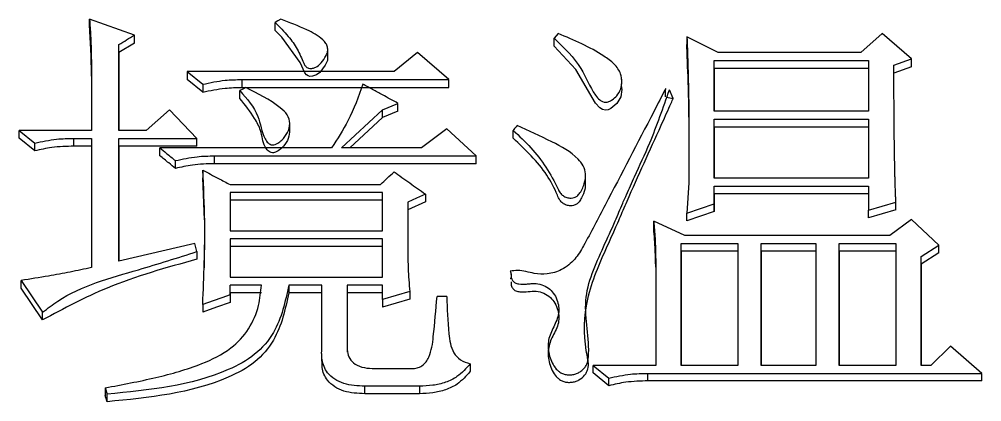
# Model space of a CAD drawing. Header units: millimetres. Extents: x 2251 to 4395, y 932 to 2449.
# Drawn here: x 2741.02 to 2746.35, y 2245.5 to 2247.61 of the extents above; entities that cross this region are included whole.
import ezdxf

# ---------------------------------------------------------------- set-up
doc = ezdxf.new("R2010")
doc.units = ezdxf.units.MM

msp = doc.modelspace()

# ---------------------------------------------------------------- linework, layer by layer
at = {"color": 7, "linetype": 'Continuous', "lineweight": 25}
for p, q in [((2741.6545, 2247.5268), (2741.4057, 2247.6146)), ((2741.4057, 2247.5703), (2741.4057, 2247.6146)), ((2742.4334, 2247.5528), (2742.4334, 2247.5971)), ((2741.6545, 2247.4826), (2741.6545, 2247.5268)), ((2744.0018, 2247.5356), (2743.9802, 2247.5092)), ((2744.8889, 2247.4301), (2744.7158, 2247.518)), ((2744.7158, 2247.518), (2744.7158, 2247.4739)), ((2745.7975, 2247.5356), (2745.6785, 2247.4301)), ((2745.9598, 2247.395), (2745.7975, 2247.5356)), ((2741.6545, 2247.4826), (2741.5679, 2247.43)), ((2741.5679, 2246.9988), (2741.5679, 2247.4741)), ((2741.5679, 2247.43), (2741.5679, 2247.4741)), ((2743.9802, 2247.4651), (2743.9802, 2247.5092)), ((2744.7199, 2247.3125), (2744.7158, 2247.4739)), ((2741.5679, 2247.43), (2741.5679, 2246.9988)), ((2742.7253, 2247.3947), (2742.7253, 2247.4391)), ((2743.223, 2247.4301), (2743.0932, 2247.3246)), ((2743.3961, 2247.2806), (2743.223, 2247.4301)), ((2745.6785, 2247.4301), (2744.8889, 2247.4301)), ((2744.8672, 2247.3862), (2745.7218, 2247.3862)), ((2744.8672, 2247.1045), (2744.8672, 2247.3862)), ((2744.8672, 2247.3422), (2744.8672, 2247.3862)), ((2745.7218, 2247.3862), (2745.7218, 2247.1045)), ((2745.8624, 2247.3598), (2745.9598, 2247.395)), ((2745.9598, 2247.351), (2745.9598, 2247.395)), ((2741.4165, 2247.3422), (2741.4165, 2246.9988)), ((2741.4165, 2247.2983), (2741.4165, 2247.3422)), ((2741.9465, 2247.3246), (2742.0331, 2247.2542)), ((2743.0932, 2247.3246), (2741.9465, 2247.3246)), ((2741.9465, 2247.3246), (2741.9465, 2247.2807)), ((2744.8672, 2247.3422), (2744.8672, 2247.1045)), ((2745.7218, 2247.3422), (2744.8672, 2247.3422)), ((2745.9598, 2247.351), (2745.8624, 2247.3159)), ((2742.0331, 2247.2104), (2741.9465, 2247.2807)), ((2742.0331, 2247.2542), (2742.0331, 2247.2104)), ((2742.2494, 2247.2806), (2743.3961, 2247.2806)), ((2742.2494, 2247.2806), (2742.2494, 2247.2368)), ((2743.3961, 2247.2368), (2743.3961, 2247.2806)), ((2744.3534, 2247.2804), (2744.3534, 2247.2915)), ((2744.3534, 2247.2476), (2744.3534, 2247.2574)), ((2742.2387, 2247.1753), (2742.2387, 2247.219)), ((2742.2494, 2247.2368), (2743.3961, 2247.2368)), ((2744.6401, 2247.1753), (2744.6184, 2247.2234)), ((2743.0283, 2247.1133), (2743.1148, 2247.1486)), ((2743.1148, 2247.1049), (2743.1148, 2247.1486)), ((2744.6033, 2247.1827), (2744.6401, 2247.1753)), ((2741.8492, 2247.1133), (2741.7194, 2246.9988)), ((2742.0006, 2246.9547), (2741.8492, 2247.1133)), ((2742.8011, 2246.9017), (2743.0283, 2247.1133)), ((2743.0283, 2247.0697), (2743.0283, 2247.1133)), ((2743.1148, 2247.1049), (2743.0283, 2247.0697)), ((2745.7218, 2247.1045), (2744.8672, 2247.1045)), ((2743.0283, 2247.0697), (2742.8477, 2246.9017)), ((2744.8672, 2247.0605), (2745.7218, 2247.0605)), ((2744.8672, 2246.734), (2744.8672, 2247.0605)), ((2744.8672, 2247.0169), (2744.8672, 2247.0605)), ((2745.7218, 2247.0605), (2745.7218, 2246.734)), ((2741.0163, 2246.9988), (2741.1028, 2246.9282)), ((2741.4165, 2246.9988), (2741.0163, 2246.9988)), ((2741.7194, 2246.9988), (2741.5679, 2246.9988)), ((2742.5152, 2246.9892), (2742.5152, 2247.033)), ((2743.3853, 2247.0076), (2743.2446, 2246.9017)), ((2743.5475, 2246.8576), (2743.3853, 2247.0076)), ((2743.7531, 2246.9554), (2743.7531, 2246.9988)), ((2744.8672, 2247.0169), (2744.8672, 2246.734)), ((2745.7218, 2247.0169), (2744.8672, 2247.0169)), ((2741.1028, 2246.8848), (2741.0163, 2246.9553)), ((2741.3191, 2246.9547), (2741.4165, 2246.9547)), ((2741.3192, 2246.9112), (2741.3191, 2246.9547)), ((2741.4165, 2246.9547), (2741.4165, 2246.2385)), ((2741.5679, 2246.9547), (2742.0006, 2246.9547)), ((2741.568, 2246.274), (2741.5679, 2246.9547)), ((2741.5679, 2246.9112), (2741.5679, 2246.9547)), ((2741.1028, 2246.8848), (2741.1028, 2246.9282)), ((2741.4165, 2246.9112), (2741.3192, 2246.9112)), ((2741.5679, 2246.9112), (2741.568, 2246.274)), ((2742.0006, 2246.9112), (2741.5679, 2246.9112)), ((2742.747, 2246.9017), (2741.7951, 2246.9017)), ((2741.7951, 2246.8584), (2741.7951, 2246.9017)), ((2743.2446, 2246.9017), (2742.8011, 2246.9017)), ((2741.8817, 2246.7879), (2741.8817, 2246.8311)), ((2742.098, 2246.8576), (2743.5475, 2246.8576)), ((2742.098, 2246.8143), (2742.098, 2246.8576)), ((2743.5475, 2246.8143), (2743.5475, 2246.8576)), ((2742.0331, 2246.7782), (2742.0331, 2246.735)), ((2743.5475, 2246.8143), (2742.098, 2246.8143)), ((2742.0419, 2246.5033), (2742.0331, 2246.735)), ((2744.1539, 2246.7083), (2744.1539, 2246.7519)), ((2745.7218, 2246.734), (2744.8672, 2246.734)), ((2742.1845, 2246.6987), (2743.0175, 2246.6987)), ((2744.7266, 2246.7075), (2744.7158, 2246.5396)), ((2744.8672, 2246.6898), (2745.7218, 2246.6899)), ((2744.8672, 2246.5926), (2744.8672, 2246.6898)), ((2744.8672, 2246.6468), (2744.8672, 2246.6898)), ((2745.7218, 2246.6899), (2745.7218, 2246.5573)), ((2742.1845, 2246.6545), (2742.1845, 2246.4422)), ((2743.0283, 2246.6545), (2742.1845, 2246.6545)), ((2742.1845, 2246.6545), (2742.1845, 2246.6115)), ((2742.1845, 2246.6115), (2742.1845, 2246.4422)), ((2743.0283, 2246.6115), (2742.1845, 2246.6115)), ((2743.0283, 2246.4422), (2743.0283, 2246.6545)), ((2743.2663, 2246.6457), (2743.2663, 2246.6026)), ((2744.8672, 2246.6468), (2744.8672, 2246.5497)), ((2745.7218, 2246.6468), (2744.8672, 2246.6468)), ((2743.2663, 2246.6026), (2743.1689, 2246.5585)), ((2743.1689, 2246.6015), (2743.1689, 2246.3271)), ((2743.1689, 2246.6015), (2743.1689, 2246.5585)), ((2743.1689, 2246.5585), (2743.1689, 2246.3271)), ((2744.7158, 2246.5396), (2744.8672, 2246.5926)), ((2744.8672, 2246.5497), (2744.8672, 2246.5926)), ((2745.7218, 2246.5573), (2745.8732, 2246.6015)), ((2745.8732, 2246.5585), (2745.7218, 2246.5143)), ((2745.8732, 2246.5585), (2745.8732, 2246.6015)), ((2744.8672, 2246.5497), (2744.7158, 2246.4967)), ((2744.7158, 2246.4967), (2744.7158, 2246.5396)), ((2745.7218, 2246.5143), (2745.7218, 2246.5573)), ((2744.705, 2246.4157), (2744.5319, 2246.4953)), ((2744.5319, 2246.4525), (2744.5319, 2246.4953)), ((2745.9598, 2246.5042), (2745.8408, 2246.4157)), ((2746.1112, 2246.3626), (2745.9598, 2246.5042)), ((2742.1845, 2246.4422), (2743.0283, 2246.4422)), ((2742.1845, 2246.398), (2742.1845, 2246.1853)), ((2743.0283, 2246.398), (2742.1845, 2246.398)), ((2742.1845, 2246.398), (2742.1845, 2246.3553)), ((2743.0283, 2246.1853), (2743.0283, 2246.398)), ((2745.8408, 2246.4157), (2744.705, 2246.4157)), ((2741.9898, 2246.3714), (2741.568, 2246.274)), ((2742.0007, 2246.3271), (2741.9898, 2246.3714)), ((2742.1845, 2246.3553), (2742.1845, 2246.1853)), ((2743.0283, 2246.3553), (2742.1845, 2246.3553)), ((2744.6833, 2246.3714), (2744.997, 2246.3714)), ((2744.6833, 2245.6969), (2744.6833, 2246.3714)), ((2744.6833, 2246.3287), (2744.6833, 2246.3714)), ((2744.997, 2246.3714), (2744.997, 2245.6969)), ((2745.1268, 2246.3714), (2745.4297, 2246.3714)), ((2745.1269, 2245.6969), (2745.1268, 2246.3714)), ((2745.1268, 2246.3287), (2745.1268, 2246.3714)), ((2745.4297, 2246.3714), (2745.4297, 2245.6969)), ((2745.5595, 2246.3714), (2745.8732, 2246.3714)), ((2745.5595, 2245.6969), (2745.5595, 2246.3714)), ((2745.5595, 2246.3287), (2745.5595, 2246.3714)), ((2745.8732, 2246.3714), (2745.8733, 2245.6969)), ((2746.0139, 2246.3006), (2746.1112, 2246.3626)), ((2746.1112, 2246.3199), (2746.1112, 2246.3626)), ((2742.0007, 2246.3271), (2742.0007, 2246.2845)), ((2744.6833, 2246.3287), (2744.6833, 2245.6969)), ((2744.997, 2246.3287), (2744.6833, 2246.3287)), ((2745.1268, 2246.3287), (2745.1269, 2245.6969)), ((2745.4297, 2246.3287), (2745.1268, 2246.3287)), ((2745.5595, 2246.3287), (2745.5595, 2245.6969)), ((2745.8732, 2246.3287), (2745.5595, 2246.3287)), ((2746.1112, 2246.3199), (2746.0139, 2246.258)), ((2746.0139, 2246.258), (2746.0139, 2246.3006)), ((2744.5427, 2246.2403), (2744.5427, 2246.2828)), ((2742.1845, 2246.1853), (2743.0283, 2246.1853)), ((2741.0271, 2246.1676), (2741.1458, 2245.9906)), ((2741.0271, 2246.1252), (2741.0271, 2246.1676)), ((2742.3576, 2246.141), (2742.1845, 2246.141)), ((2742.1845, 2246.0878), (2742.1845, 2246.141)), ((2742.1845, 2246.0986), (2742.1845, 2246.141)), ((2742.693, 2246.141), (2742.5091, 2246.141)), ((2742.5091, 2246.141), (2742.5091, 2246.0986)), ((2742.693, 2245.8036), (2742.693, 2246.141)), ((2743.0283, 2246.141), (2742.8336, 2246.141)), ((2742.8336, 2246.141), (2742.8336, 2245.8125)), ((2742.8336, 2246.141), (2742.8336, 2246.0986)), ((2743.0283, 2246.0612), (2743.0283, 2246.141)), ((2741.1458, 2245.9484), (2741.0271, 2246.1252)), ((2742.1845, 2246.0986), (2742.1845, 2246.0455)), ((2742.3576, 2246.0986), (2742.1845, 2246.0986)), ((2742.1845, 2246.0878), (2742.1845, 2246.0455)), ((2742.693, 2246.0986), (2742.5091, 2246.0986)), ((2742.8336, 2246.0986), (2742.8336, 2245.7705)), ((2743.0283, 2246.0986), (2742.8336, 2246.0986)), ((2743.1797, 2246.1055), (2743.1797, 2246.0632)), ((2743.3853, 2246.0789), (2743.3312, 2246.0789)), ((2742.0331, 2246.0345), (2742.0331, 2245.9923)), ((2743.1797, 2246.0632), (2743.0283, 2246.0189)), ((2743.0283, 2246.0612), (2743.0283, 2246.0189)), ((2741.1458, 2245.9484), (2741.1458, 2245.9906)), ((2742.6913, 2245.7618), (2742.6913, 2245.7197)), ((2746.1761, 2245.8036), (2746.068, 2245.6969)), ((2746.3492, 2245.6524), (2746.1761, 2245.8036)), ((2743.5151, 2245.7058), (2743.5151, 2245.664)), ((2742.985, 2245.6791), (2743.1906, 2245.6791)), ((2744.1966, 2245.6969), (2744.2831, 2245.6257)), ((2744.5427, 2245.6969), (2744.1966, 2245.6969)), ((2744.2831, 2245.584), (2744.1966, 2245.6551)), ((2744.4994, 2245.6524), (2746.3492, 2245.6524)), ((2744.4995, 2245.6107), (2744.4994, 2245.6524)), ((2744.997, 2245.6969), (2744.6833, 2245.6969)), ((2745.4297, 2245.6969), (2745.1269, 2245.6969)), ((2745.8733, 2245.6969), (2745.5595, 2245.6969)), ((2746.068, 2245.6969), (2746.0139, 2245.6969)), ((2746.3492, 2245.6107), (2746.3492, 2245.6524)), ((2744.2831, 2245.584), (2744.2831, 2245.6257)), ((2746.3492, 2245.6107), (2744.4995, 2245.6107)), ((2741.4922, 2245.5723), (2741.5031, 2245.5367)), ((2741.4922, 2245.5723), (2741.4922, 2245.5307)), ((2743.2338, 2245.5812), (2742.9309, 2245.5812)), ((2742.9309, 2245.5396), (2742.9309, 2245.5812)), ((2743.2338, 2245.5812), (2743.2338, 2245.5396)), ((2741.5031, 2245.4951), (2741.5031, 2245.5367)), ((2743.2338, 2245.5396), (2742.9309, 2245.5396))]:
    msp.add_line(p, q, dxfattribs=at)
at = {"color": 7, "linetype": 'Continuous', "lineweight": 25, "flags": 128}
for points in [[(2742.4658, 2247.6146), (2742.4496, 2247.6058), (2742.4334, 2247.5971)], [(2742.7241, 2247.3948), (2742.7238, 2247.3869), (2742.7108, 2247.3602), (2742.6812, 2247.3204), (2742.6635, 2247.3069), (2742.6418, 2247.299), (2742.627, 2247.2981), (2742.6162, 2247.3004), (2742.607, 2247.306), (2742.5979, 2247.3171), (2742.5726, 2247.375), (2742.4715, 2247.5144), (2742.4334, 2247.5528), (2742.4334, 2247.5528)], [(2744.3518, 2247.2463), (2744.3553, 2247.2252), (2744.3487, 2247.1844), (2744.3265, 2247.1469), (2744.2941, 2247.1197), (2744.2794, 2247.1134), (2744.2646, 2247.1112), (2744.2483, 2247.1148), (2744.2331, 2247.1238), (2744.2088, 2247.1505), (2744.0996, 2247.3356), (2743.9802, 2247.4651), (2743.9802, 2247.4651)], [(2742.2711, 2247.2366), (2742.2549, 2247.2278), (2742.2387, 2247.219)], [(2744.5968, 2247.184), (2744.5968, 2247.2037), (2744.5968, 2247.2158), (2744.5968, 2247.2278)], [(2741.0163, 2246.9553), (2741.0163, 2246.9661), (2741.0163, 2246.977), (2741.0163, 2246.9879), (2741.0163, 2246.9988)], [(2743.7747, 2247.0253), (2743.7692, 2247.0185), (2743.7611, 2247.0087), (2743.7531, 2246.9988)], [(2742.0006, 2246.9112), (2742.0006, 2246.9222), (2742.0006, 2246.9384), (2742.0006, 2246.9547)], [(2743.2663, 2246.6457), (2743.2176, 2246.6236), (2743.1689, 2246.6015)], [(2742.1845, 2246.0878), (2742.1379, 2246.0714), (2742.0913, 2246.055), (2742.0331, 2246.0345)], [(2743.1797, 2246.1055), (2743.104, 2246.0833), (2743.0283, 2246.0612)], [(2742.1845, 2246.0455), (2742.1088, 2246.0189), (2742.0331, 2245.9923)], [(2744.1966, 2245.6551), (2744.1966, 2245.6656), (2744.1966, 2245.676), (2744.1966, 2245.6865), (2744.1966, 2245.6969)]]:
    msp.add_lwpolyline(points, dxfattribs=at)
at = {"color": 7, "linetype": 'Continuous', "lineweight": 25}
for points, knots in [([(2741.4057, 2247.6146), (2741.4078, 2247.5842), (2741.412, 2247.5237), (2741.4152, 2247.4328), (2741.4161, 2247.3724), (2741.4165, 2247.3422)], [0, 0, 0, 0, 0.33558, 0.667724, 1, 1, 1, 1]), ([(2742.4334, 2247.5971), (2742.4584, 2247.5717), (2742.5039, 2247.5255), (2742.5605, 2247.4508), (2742.5819, 2247.393), (2742.5987, 2247.3586), (2742.6077, 2247.3481), (2742.6197, 2247.3425), (2742.6339, 2247.3412), (2742.6508, 2247.3445), (2742.6714, 2247.3541), (2742.6942, 2247.3776), (2742.7133, 2247.4054), (2742.7269, 2247.4356), (2742.7253, 2247.4598), (2742.7159, 2247.4826), (2742.6812, 2247.5199), (2742.5954, 2247.5653), (2742.5143, 2247.5962), (2742.4658, 2247.6146)], [0, 0, 0, 0, 0.133739, 0.243051, 0.352533, 0.371712, 0.391103, 0.40333, 0.418292, 0.440552, 0.463875, 0.498841, 0.561321, 0.592898, 0.624761, 0.654015, 0.68757, 0.813379, 1, 1, 1, 1]), ([(2741.4165, 2247.2983), (2741.4162, 2247.3288), (2741.4155, 2247.3894), (2741.4117, 2247.4801), (2741.4077, 2247.5403), (2741.4057, 2247.5703)], [0, 0, 0, 0, 0.335994, 0.667926, 1, 1, 1, 1]), ([(2741.5679, 2247.4741), (2741.5824, 2247.4829), (2741.6112, 2247.5004), (2741.6401, 2247.518), (2741.6545, 2247.5268)], [0, 0, 0, 0, 0.499999, 1, 1, 1, 1]), ([(2743.9802, 2247.5092), (2744.0352, 2247.4566), (2744.1327, 2247.3634), (2744.1793, 2247.2295), (2744.227, 2247.1706), (2744.2474, 2247.1579), (2744.2654, 2247.1535), (2744.2846, 2247.1578), (2744.3061, 2247.17), (2744.3304, 2247.1925), (2744.3513, 2247.227), (2744.3574, 2247.2695), (2744.3498, 2247.3192), (2744.3138, 2247.3696), (2744.2002, 2247.4518), (2744.0898, 2247.4985), (2744.0018, 2247.5356)], [0, 0, 0, 0, 0.207454, 0.367231, 0.400729, 0.416588, 0.431291, 0.448091, 0.466661, 0.497247, 0.538505, 0.578637, 0.620092, 0.68235, 0.74713, 1, 1, 1, 1]), ([(2744.7158, 2247.518), (2744.7159, 2247.5137), (2744.7161, 2247.5073), (2744.7165, 2247.4966), (2744.7169, 2247.4859), (2744.7173, 2247.4731), (2744.7177, 2247.4603), (2744.7182, 2247.4475), (2744.7186, 2247.4346), (2744.7192, 2247.4175), (2744.7198, 2247.3961), (2744.7206, 2247.3704), (2744.7214, 2247.3447), (2744.7229, 2247.2934), (2744.7243, 2247.2334), (2744.7254, 2247.1734), (2744.7258, 2247.1433), (2744.7261, 2247.1219), (2744.7263, 2247.1005), (2744.7265, 2247.0747), (2744.7267, 2247.049), (2744.7269, 2247.0232), (2744.727, 2246.9975), (2744.7271, 2246.9717), (2744.7271, 2246.9459), (2744.7271, 2246.9202), (2744.7271, 2246.8987), (2744.7271, 2246.8815), (2744.7271, 2246.8686), (2744.7271, 2246.8557), (2744.727, 2246.8428), (2744.727, 2246.8299), (2744.727, 2246.817), (2744.7269, 2246.8041), (2744.7269, 2246.7912), (2744.7269, 2246.7783), (2744.7268, 2246.7654), (2744.7268, 2246.7547), (2744.7267, 2246.7461), (2744.7267, 2246.7396), (2744.7267, 2246.7332), (2744.7267, 2246.7267), (2744.7267, 2246.7213), (2744.7266, 2246.7149), (2744.7266, 2246.7107), (2744.7266, 2246.7075)], [0, 0, 0, 0, 0.015876, 0.023814, 0.03969, 0.055566, 0.071442, 0.087319, 0.103195, 0.119071, 0.150823, 0.182575, 0.214327, 0.246079, 0.373089, 0.436594, 0.468346, 0.484222, 0.515974, 0.547726, 0.579478, 0.611231, 0.642983, 0.674735, 0.706487, 0.738239, 0.769992, 0.785868, 0.801744, 0.81762, 0.833496, 0.849372, 0.865248, 0.881124, 0.897, 0.912876, 0.928753, 0.944629, 0.952567, 0.960505, 0.968443, 0.976381, 0.984319, 0.988288, 1, 1, 1, 1]), ([(2745.8732, 2246.6015), (2745.8731, 2246.6056), (2745.8727, 2246.6179), (2745.8719, 2246.6384), (2745.871, 2246.663), (2745.8703, 2246.6836), (2745.8698, 2246.7), (2745.8694, 2246.7123), (2745.869, 2246.7246), (2745.8687, 2246.7369), (2745.8683, 2246.7492), (2745.868, 2246.7615), (2745.8678, 2246.7738), (2745.8672, 2246.7984), (2745.8655, 2246.8845), (2745.8641, 2246.9829), (2745.8636, 2247.0689), (2745.8634, 2247.0934), (2745.8633, 2247.1057), (2745.8633, 2247.118), (2745.8632, 2247.1303), (2745.8631, 2247.1425), (2745.8631, 2247.1548), (2745.863, 2247.1671), (2745.863, 2247.1794), (2745.8629, 2247.1916), (2745.8629, 2247.2039), (2745.8628, 2247.2162), (2745.8628, 2247.2285), (2745.8628, 2247.2407), (2745.8627, 2247.2509), (2745.8627, 2247.2591), (2745.8627, 2247.2653), (2745.8627, 2247.2714), (2745.8626, 2247.2775), (2745.8626, 2247.2836), (2745.8626, 2247.2898), (2745.8626, 2247.2959), (2745.8626, 2247.302), (2745.8625, 2247.3082), (2745.8625, 2247.3143), (2745.8625, 2247.3204), (2745.8625, 2247.3266), (2745.8625, 2247.3327), (2745.8625, 2247.3388), (2745.8624, 2247.345), (2745.8624, 2247.352), (2745.8624, 2247.3569), (2745.8624, 2247.3598)], [0, 0, 0, 0, 0.0162043, 0.0486129, 0.0810215, 0.1134301, 0.1296344, 0.1458387, 0.1620431, 0.1782474, 0.1944517, 0.210656, 0.2268603, 0.2430646, 0.3078819, 0.5671533, 0.6319705, 0.6481748, 0.6643791, 0.6805834, 0.6967877, 0.712992, 0.7291963, 0.7454006, 0.7616049, 0.7778092, 0.7940136, 0.8102179, 0.8264222, 0.8426265, 0.8588308, 0.8669329, 0.8750351, 0.8831372, 0.8912394, 0.8993415, 0.9074437, 0.9155458, 0.923648, 0.9317501, 0.9398523, 0.9479544, 0.9560566, 0.9641588, 0.9722609, 0.9803631, 0.9884652, 1, 1, 1, 1]), ([(2744.7199, 2247.3397), (2744.7198, 2247.3397), (2744.7198, 2247.3397), (2744.7199, 2247.3366), (2744.7218, 2247.2552), (2744.7253, 2247.0969), (2744.7264, 2246.9266), (2744.7266, 2246.8311), (2744.7266, 2246.767), (2744.7267, 2246.7441), (2744.7267, 2246.7414), (2744.7267, 2246.7401)], [0, 0, 0, 0, 0.0013712, 0.0074928, 0.0260114, 0.4573332, 0.6724703, 0.8205696, 0.9189146, 0.9584703, 1, 1, 1, 1]), ([(2742.0331, 2247.2542), (2742.0742, 2247.2632), (2742.1453, 2247.2787), (2742.2185, 2247.28), (2742.2494, 2247.2806)], [0, 0, 0, 0, 0.576873, 1, 1, 1, 1]), ([(2742.9201, 2247.2542), (2742.8955, 2247.1857), (2742.8515, 2247.0628), (2742.7791, 2246.9512), (2742.747, 2246.9017)], [0, 0, 0, 0, 0.557248, 1, 1, 1, 1]), ([(2743.1148, 2247.1486), (2743.086, 2247.1642), (2743.0391, 2247.1897), (2742.9742, 2247.2249), (2742.9381, 2247.2444), (2742.9201, 2247.2542)], [0, 0, 0, 0, 0.4440726, 0.7220363, 1, 1, 1, 1]), ([(2742.0331, 2247.2104), (2742.0742, 2247.2194), (2742.1453, 2247.2349), (2742.2185, 2247.2362), (2742.2494, 2247.2368)], [0, 0, 0, 0, 0.576909, 1, 1, 1, 1]), ([(2742.2387, 2247.219), (2742.2781, 2247.1739), (2742.3481, 2247.094), (2742.3585, 2246.9818), (2742.3905, 2246.9319), (2742.4056, 2246.921), (2742.4195, 2246.9169), (2742.4349, 2246.9201), (2742.4525, 2246.9294), (2742.478, 2246.9499), (2742.5044, 2246.9858), (2742.5207, 2247.0358), (2742.5045, 2247.088), (2742.4219, 2247.1614), (2742.3379, 2247.2033), (2742.2711, 2247.2366)], [0, 0, 0, 0, 0.206756, 0.36622, 0.399315, 0.414903, 0.42938, 0.446247, 0.465285, 0.496864, 0.558757, 0.621691, 0.682799, 0.747419, 1, 1, 1, 1]), ([(2744.5986, 2247.2314), (2744.5763, 2247.1884), (2744.4649, 2246.9732), (2744.3132, 2246.6818), (2744.171, 2246.408), (2744.0982, 2246.2818), (2744.028, 2246.2248), (2743.9462, 2246.1995), (2743.862, 2246.2043), (2743.7954, 2246.2267), (2743.7504, 2246.2208), (2743.7367, 2246.219)], [0, 0, 0, 0, 0.102062, 0.510275, 0.689515, 0.750609, 0.812535, 0.866745, 0.912849, 0.973626, 1, 1, 1, 1]), ([(2743.7423, 2246.203), (2743.7417, 2246.1968), (2743.7405, 2246.1841), (2743.7473, 2246.1692), (2743.7555, 2246.1593), (2743.7667, 2246.1515), (2743.791, 2246.145), (2743.8216, 2246.1472), (2743.8495, 2246.1493), (2743.8779, 2246.1508), (2743.9117, 2246.1457), (2743.9489, 2246.1263), (2743.9778, 2246.0971), (2743.9965, 2246.0616), (2744.0064, 2246.0231), (2744.0068, 2245.9706), (2743.9771, 2245.9105), (2743.9424, 2245.8378), (2743.9486, 2245.7573), (2743.9711, 2245.6997), (2743.9989, 2245.6684), (2744.0162, 2245.6557), (2744.0358, 2245.6475), (2744.057, 2245.6439), (2744.0786, 2245.6444), (2744.0997, 2245.6492), (2744.1196, 2245.6584), (2744.1371, 2245.6711), (2744.1518, 2245.6863), (2744.1662, 2245.7097), (2744.1826, 2245.8351), (2744.1175, 2246.0574), (2744.2322, 2246.3067), (2744.3119, 2246.4811), (2744.3503, 2246.5722), (2744.371, 2246.6204), (2744.3926, 2246.6696), (2744.4381, 2246.7711), (2744.5279, 2246.9617), (2744.5842, 2247.1246), (2744.6184, 2247.2234)], [0, 0, 0, 0, 0.007428, 0.015109, 0.018668, 0.022262, 0.030315, 0.045537, 0.055335, 0.060934, 0.076504, 0.091913, 0.106834, 0.123007, 0.138661, 0.154166, 0.18521, 0.21654, 0.248061, 0.27952, 0.288103, 0.295996, 0.3036, 0.311361, 0.319284, 0.327009, 0.334918, 0.343372, 0.351316, 0.359048, 0.375174, 0.500216, 0.624957, 0.687444, 0.729472, 0.742369, 0.749853, 0.793377, 0.874708, 1, 1, 1, 1]), ([(2742.5145, 2246.9898), (2742.5115, 2246.9738), (2742.5053, 2246.9412), (2742.4763, 2246.9047), (2742.4497, 2246.8836), (2742.4312, 2246.8758), (2742.4184, 2246.8739), (2742.4056, 2246.8776), (2742.3905, 2246.8885), (2742.3649, 2246.9272), (2742.3609, 2246.9934), (2742.3122, 2247.0839), (2742.2675, 2247.1395), (2742.2387, 2247.1753)], [0, 0, 0, 0, 0.095128, 0.195269, 0.259874, 0.283272, 0.304509, 0.327952, 0.353183, 0.406729, 0.590525, 0.736094, 1, 1, 1, 1]), ([(2743.7423, 2246.1605), (2743.7417, 2246.1537), (2743.7405, 2246.1401), (2743.7486, 2246.1245), (2743.7581, 2246.1147), (2743.7709, 2246.1075), (2743.8124, 2246.0998), (2743.8651, 2246.1131), (2743.9242, 2246.0989), (2743.9601, 2246.0748), (2743.9864, 2246.0417), (2744.0018, 2246.0033), (2744.008, 2245.9628), (2744.0009, 2245.9092), (2743.9655, 2245.8521), (2743.9408, 2245.7757), (2743.9517, 2245.7087), (2743.9722, 2245.6593), (2743.9929, 2245.6318), (2744.0139, 2245.6151), (2744.0332, 2245.6062), (2744.0544, 2245.6022), (2744.0763, 2245.6028), (2744.0977, 2245.6071), (2744.1241, 2245.618), (2744.1454, 2245.6361), (2744.1602, 2245.658), (2744.1696, 2245.6829), (2744.1712, 2245.7126), (2744.1449, 2245.8271), (2744.14, 2246.0388), (2744.2357, 2246.2741), (2744.316, 2246.4466), (2744.3559, 2246.5426), (2744.4382, 2246.731), (2744.5262, 2246.9231), (2744.6097, 2247.1085), (2744.6315, 2247.1567), (2744.6375, 2247.1697), (2744.6393, 2247.1736), (2744.6399, 2247.1748), (2744.6401, 2247.1753)], [0, 0, 0, 0, 0.008085, 0.016221, 0.019867, 0.023654, 0.032469, 0.065042, 0.081049, 0.097297, 0.112813, 0.129538, 0.145843, 0.161707, 0.193334, 0.223699, 0.255644, 0.272362, 0.286987, 0.295007, 0.302602, 0.310243, 0.318391, 0.32629, 0.333943, 0.349774, 0.357157, 0.364655, 0.381079, 0.392053, 0.505047, 0.628846, 0.690714, 0.73105, 0.752554, 0.935292, 0.9824, 0.994888, 0.998366, 0.999414, 1, 1, 1, 1]), ([(2743.7531, 2246.9988), (2743.7866, 2246.9676), (2743.888, 2246.873), (2743.9674, 2246.75), (2744.0112, 2246.6534), (2744.0285, 2246.6361), (2744.0499, 2246.6262), (2744.0717, 2246.6229), (2744.0919, 2246.6259), (2744.1096, 2246.6355), (2744.1328, 2246.6629), (2744.1492, 2246.7051), (2744.1571, 2246.7573), (2744.1434, 2246.8032), (2744.0874, 2246.8724), (2743.9569, 2246.9435), (2743.8391, 2246.9964), (2743.7747, 2247.0253)], [0, 0, 0, 0, 0.118686, 0.359193, 0.382947, 0.402076, 0.42122, 0.441112, 0.455767, 0.470498, 0.490907, 0.5484, 0.590659, 0.633123, 0.67426, 0.821854, 1, 1, 1, 1]), ([(2741.1028, 2246.9282), (2741.1426, 2246.937), (2741.2137, 2246.9527), (2741.2869, 2246.9541), (2741.3191, 2246.9547)], [0, 0, 0, 0, 0.558835, 1, 1, 1, 1]), ([(2744.1525, 2246.7086), (2744.1522, 2246.6963), (2744.1515, 2246.6671), (2744.1366, 2246.6315), (2744.1201, 2246.6038), (2744.1048, 2246.5892), (2744.0881, 2246.582), (2744.0689, 2246.5801), (2744.0476, 2246.584), (2744.0263, 2246.5946), (2744.0085, 2246.6141), (2743.9863, 2246.6695), (2743.942, 2246.7562), (2743.8542, 2246.8593), (2743.787, 2246.9232), (2743.7531, 2246.9553)], [0, 0, 0, 0, 0.057101, 0.13521, 0.173824, 0.203318, 0.226795, 0.250194, 0.283282, 0.316665, 0.350268, 0.398201, 0.589427, 0.793058, 1, 1, 1, 1]), ([(2741.3192, 2246.9112), (2741.2781, 2246.9102), (2741.2048, 2246.9083), (2741.1339, 2246.892), (2741.1028, 2246.8848)], [0, 0, 0, 0, 0.561085, 1, 1, 1, 1]), ([(2741.7951, 2246.9017), (2741.8075, 2246.8917), (2741.8281, 2246.8749), (2741.8569, 2246.8513), (2741.8734, 2246.8379), (2741.8817, 2246.8311)], [0, 0, 0, 0, 0.4283462, 0.7141671, 1, 1, 1, 1]), ([(2741.8817, 2246.7879), (2741.8692, 2246.798), (2741.8485, 2246.8149), (2741.8197, 2246.8384), (2741.8033, 2246.8517), (2741.7951, 2246.8584)], [0, 0, 0, 0, 0.432886, 0.7164419, 1, 1, 1, 1]), ([(2741.8817, 2246.8311), (2741.9214, 2246.8399), (2741.9926, 2246.8556), (2742.0657, 2246.857), (2742.098, 2246.8576)], [0, 0, 0, 0, 0.558839, 1, 1, 1, 1]), ([(2742.098, 2246.8143), (2742.0569, 2246.8133), (2741.9837, 2246.8114), (2741.9128, 2246.795), (2741.8817, 2246.7879)], [0, 0, 0, 0, 0.5610893, 1, 1, 1, 1]), ([(2742.0331, 2246.0345), (2742.0362, 2246.1115), (2742.0425, 2246.2654), (2742.0463, 2246.5135), (2742.0378, 2246.6841), (2742.0331, 2246.7782)], [0, 0, 0, 0, 0.3098767, 0.6197907, 1, 1, 1, 1]), ([(2742.0331, 2246.7782), (2742.0476, 2246.7705), (2742.0767, 2246.7553), (2742.1272, 2246.7288), (2742.1632, 2246.7099), (2742.1845, 2246.6987)], [0, 0, 0, 0, 0.288217, 0.576435, 1, 1, 1, 1]), ([(2743.0175, 2246.6987), (2743.0301, 2246.7105), (2743.0553, 2246.734), (2743.0806, 2246.7576), (2743.0932, 2246.7693)], [0, 0, 0, 0, 0.499999, 1, 1, 1, 1]), ([(2743.0932, 2246.7693), (2743.122, 2246.7487), (2743.1653, 2246.7178), (2743.223, 2246.6766), (2743.2518, 2246.656), (2743.2663, 2246.6457)], [0, 0, 0, 0, 0.5, 0.75, 1, 1, 1, 1]), ([(2742.0423, 2246.505), (2742.0423, 2246.4633), (2742.0424, 2246.3759), (2742.0413, 2246.2853), (2742.0407, 2246.2379)], [0, 0, 0, 0, 0.476993, 1, 1, 1, 1]), ([(2744.5319, 2246.4953), (2744.5345, 2246.464), (2744.5387, 2246.413), (2744.5413, 2246.3421), (2744.5422, 2246.3026), (2744.5427, 2246.2828)], [0, 0, 0, 0, 0.443386, 0.721661, 1, 1, 1, 1]), ([(2744.5427, 2246.2403), (2744.5421, 2246.2717), (2744.5412, 2246.3229), (2744.5365, 2246.3936), (2744.5334, 2246.4329), (2744.5319, 2246.4525)], [0, 0, 0, 0, 0.443946, 0.721943, 1, 1, 1, 1]), ([(2741.1458, 2245.9906), (2741.1735, 2246.0121), (2741.3247, 2246.1296), (2741.6344, 2246.2108), (2741.8937, 2246.2931), (2742.0007, 2246.3271)], [0, 0, 0, 0, 0.116288, 0.635254, 1, 1, 1, 1]), ([(2743.1689, 2246.3271), (2743.1695, 2246.2964), (2743.1704, 2246.2441), (2743.1743, 2246.1702), (2743.1779, 2246.1271), (2743.1797, 2246.1055)], [0, 0, 0, 0, 0.415687, 0.707752, 1, 1, 1, 1]), ([(2746.0139, 2245.6969), (2746.0139, 2245.786), (2746.0139, 2245.9875), (2746.0139, 2246.1885), (2746.0139, 2246.3006)], [0, 0, 0, 0, 0.44202, 1, 1, 1, 1]), ([(2741.4165, 2246.2385), (2741.377, 2246.2301), (2741.298, 2246.2134), (2741.1683, 2246.1891), (2741.0777, 2246.1753), (2741.0271, 2246.1676)], [0, 0, 0, 0, 0.306381, 0.612797, 1, 1, 1, 1]), ([(2742.0007, 2246.2845), (2741.8314, 2246.2378), (2741.5319, 2246.1553), (2741.2628, 2246.0111), (2741.1458, 2245.9484)], [0, 0, 0, 0, 0.5652512, 1, 1, 1, 1]), ([(2744.5427, 2246.2828), (2744.5427, 2246.1853), (2744.5427, 2245.9903), (2744.5427, 2245.7947), (2744.5427, 2245.6969)], [0, 0, 0, 0, 0.499996, 1, 1, 1, 1]), ([(2746.0139, 2246.258), (2746.0139, 2246.1693), (2746.0139, 2245.9826), (2746.0139, 2245.7953), (2746.0139, 2245.6969)], [0, 0, 0, 0, 0.474916, 1, 1, 1, 1]), ([(2743.7367, 2246.219), (2743.7387, 2246.2125), (2743.7422, 2246.201), (2743.7425, 2246.1872), (2743.7405, 2246.1798), (2743.7387, 2246.1776), (2743.7377, 2246.1769), (2743.7372, 2246.1767), (2743.7369, 2246.1766), (2743.7367, 2246.1765)], [0, 0, 0, 0, 0.493604, 0.861876, 0.955662, 0.982084, 0.991539, 0.995796, 1, 1, 1, 1]), ([(2741.4922, 2245.5723), (2741.5864, 2245.5899), (2741.768, 2245.6238), (2742.0047, 2245.6908), (2742.1867, 2245.7785), (2742.2937, 2245.8961), (2742.3461, 2246.0198), (2742.3541, 2246.1035), (2742.3576, 2246.141)], [0, 0, 0, 0, 0.245646, 0.473666, 0.633063, 0.763711, 0.894016, 1, 1, 1, 1]), ([(2742.5091, 2246.141), (2742.4902, 2246.05), (2742.4608, 2245.9082), (2742.3264, 2245.7492), (2742.0259, 2245.5886), (2741.7352, 2245.5598), (2741.5031, 2245.5367)], [0, 0, 0, 0, 0.2265728, 0.3529789, 0.4833551, 1, 1, 1, 1]), ([(2742.5091, 2246.0986), (2742.4902, 2246.0077), (2742.4608, 2245.8661), (2742.3264, 2245.7073), (2742.0259, 2245.547), (2741.7352, 2245.5181), (2741.5031, 2245.4951)], [0, 0, 0, 0, 0.226405, 0.352766, 0.483152, 1, 1, 1, 1]), ([(2743.1906, 2245.6791), (2743.2006, 2245.6797), (2743.2206, 2245.6809), (2743.249, 2245.6939), (2743.2714, 2245.7152), (2743.3006, 2245.7684), (2743.3152, 2245.893), (2743.3248, 2246.0052), (2743.3312, 2246.0789)], [0, 0, 0, 0, 0.060123, 0.1192, 0.185763, 0.251345, 0.507834, 1, 1, 1, 1]), ([(2743.3853, 2246.0789), (2743.3874, 2246.0103), (2743.3907, 2245.9061), (2743.408, 2245.7817), (2743.4583, 2245.7225), (2743.4959, 2245.7115), (2743.5151, 2245.7058)], [0, 0, 0, 0, 0.492785, 0.749576, 0.872123, 1, 1, 1, 1]), ([(2742.8336, 2245.8125), (2742.8332, 2245.7992), (2742.8323, 2245.7727), (2742.8451, 2245.7331), (2742.8778, 2245.6988), (2742.9286, 2245.6811), (2742.9661, 2245.6798), (2742.985, 2245.6791)], [0, 0, 0, 0, 0.178016, 0.357314, 0.541602, 0.768589, 1, 1, 1, 1]), ([(2742.9309, 2245.5812), (2742.8915, 2245.5828), (2742.8145, 2245.586), (2742.7209, 2245.6436), (2742.6894, 2245.7272), (2742.6918, 2245.7782), (2742.693, 2245.8036)], [0, 0, 0, 0, 0.295173, 0.576606, 0.789028, 1, 1, 1, 1]), ([(2742.9309, 2245.5396), (2742.8915, 2245.5412), (2742.8143, 2245.5443), (2742.7218, 2245.6019), (2742.6929, 2245.6716), (2742.6937, 2245.7086), (2742.6939, 2245.72)], [0, 0, 0, 0, 0.3340131, 0.6523422, 0.8924485, 1, 1, 1, 1]), ([(2743.5151, 2245.7058), (2743.4926, 2245.6799), (2743.4551, 2245.6365), (2743.3788, 2245.6007), (2743.3076, 2245.584), (2743.2585, 2245.5821), (2743.2338, 2245.5812)], [0, 0, 0, 0, 0.32906, 0.549528, 0.774008, 1, 1, 1, 1]), ([(2743.5151, 2245.664), (2743.4926, 2245.6381), (2743.4551, 2245.5948), (2743.3788, 2245.559), (2743.3076, 2245.5423), (2743.2585, 2245.5405), (2743.2338, 2245.5396)], [0, 0, 0, 0, 0.328935, 0.549407, 0.773938, 1, 1, 1, 1]), ([(2744.2831, 2245.6257), (2744.3229, 2245.6346), (2744.394, 2245.6504), (2744.4672, 2245.6518), (2744.4994, 2245.6524)], [0, 0, 0, 0, 0.558835, 1, 1, 1, 1]), ([(2744.4995, 2245.6107), (2744.4584, 2245.6096), (2744.3851, 2245.6077), (2744.3142, 2245.5913), (2744.2831, 2245.584)], [0, 0, 0, 0, 0.561085, 1, 1, 1, 1]), ([(2741.5031, 2245.4951), (2741.5013, 2245.501), (2741.4977, 2245.5129), (2741.494, 2245.5248), (2741.4922, 2245.5307)], [0, 0, 0, 0, 0.50001, 1, 1, 1, 1])]:
    msp.add_open_spline(points, degree=3, knots=knots, dxfattribs=at)

doc.saveas('drawing.dxf')
